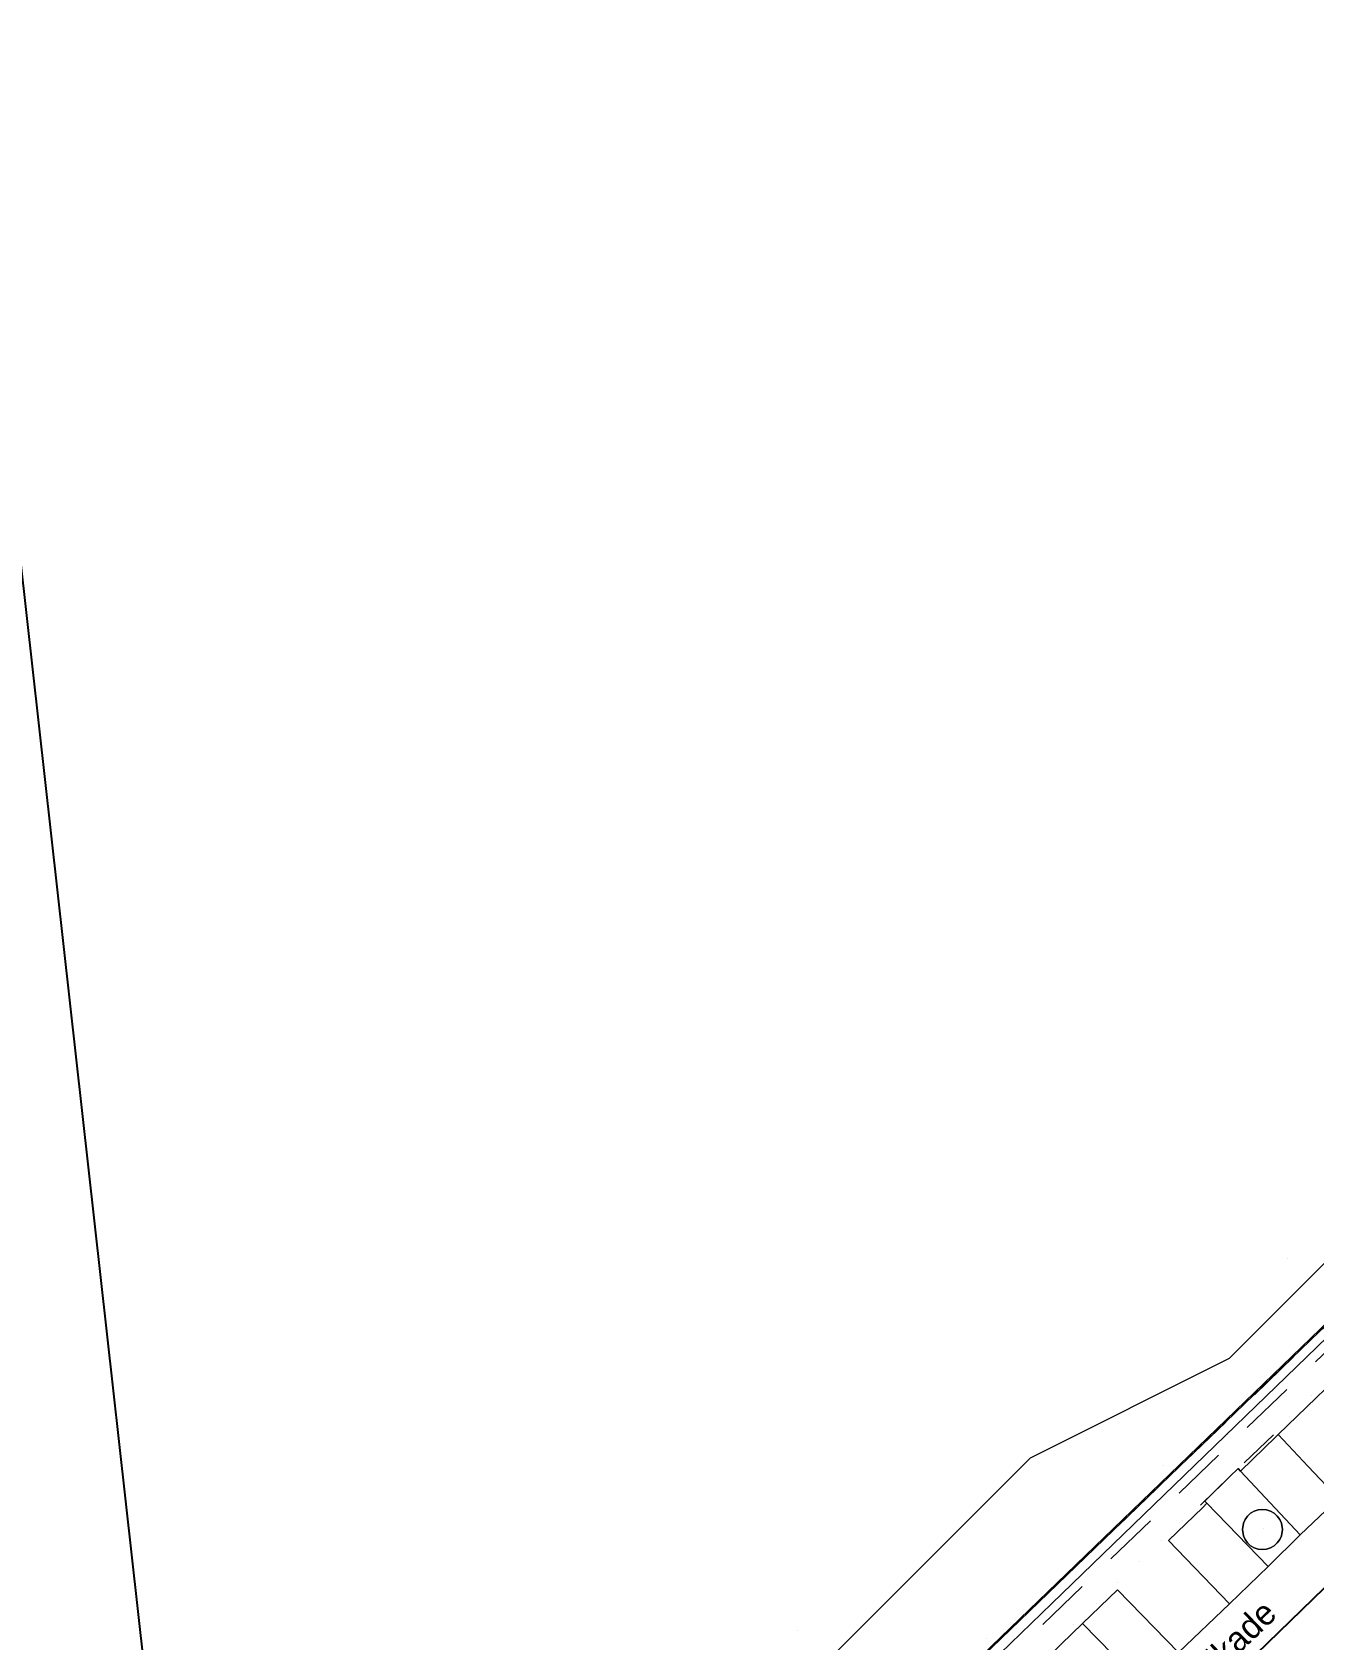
# Model space of a CAD drawing. Header units: metres. Extents: x 0 to 105485, y 0 to 425721.
# Drawn here: x 104727.4 to 104791.7, y 425423.4 to 425504 of the extents above; entities that cross this region are included whole.
import ezdxf
from ezdxf.enums import TextEntityAlignment as Align

# ---------------------------------------------------------------- set-up
doc = ezdxf.new("R2010")
doc.units = ezdxf.units.M
doc.header["$MEASUREMENT"] = 0
doc.linetypes.add('KG-PERCEEL-SO', pattern=[19, 5.5, -4, 5.5, -4])
for name, color, linetype, lineweight in [('B-XX-GK-KADEMUUR-G', 150, 'Continuous', 18), ('B-XX-GR-BOOM-G', 90, 'Continuous', 13), ('B-XX-IE-MEUBILAIR-G', 7, 'Continuous', 18), ('B-XX-IE-MEUBILAIR_WATERWEGMEUBILAIR-G', 150, 'Continuous', 18), ('B-XX-KG-GRENS_PERCEEL-G', 150, 'KG-PERCEEL-SO', 18), ('B-XX-OG-BEBOUWING_STRAATNAAM-T', 7, 'Continuous', 18), ('B-XX-OG-GRENS-G', 7, 'Continuous', 18), ('B-XX-OG-WATER-G', 130, 'Continuous', 18), ('B-XX-VH-ONVERHARD_ZAND-G', 210, 'Continuous', 18), ('B-XX-VH-OPENVERHARDING-G', 90, 'Continuous', 18), ('B-XX-VW-MARKERING-G', 7, 'Continuous', 18)]:
    doc.layers.add(name, color=color, linetype=linetype, lineweight=lineweight)
doc.layers.add('GIS-WEGVAKKEN', color=2, linetype='Continuous')

msp = doc.modelspace()

# ---------------------------------------------------------------- linework, layer by layer
at = {"layer": 'B-XX-GK-KADEMUUR-G', "ltscale": 0.5}
msp.add_lwpolyline([(104823.496, 425469.197), (104823.415, 425469.276), (104814.592, 425460.755), (104792.053, 425438.981), (104772.746, 425420.352), (104751.625, 425399.972), (104743.999, 425392.515), (104765.203, 425412.987), (104768.547, 425416.212), (104823.494, 425469.195)], close=True, dxfattribs=at)
msp.add_lwpolyline([(104775.993, 425422.702), (104778.601, 425425.223), (104792.419, 425438.578), (104792.469, 425438.592), (104801.586, 425447.363), (104802.659, 425448.395), (104803.407, 425447.638), (104803.98, 425448.207), (104803.241, 425448.982), (104807.214, 425452.809), (104813.467, 425458.832), (104814.076, 425458.22), (104814.669, 425458.735), (104814.067, 425459.411), (104819.711, 425464.861), (104823.691, 425468.705), (104826.295, 425465.984), (104826.31, 425466.274), (104823.494, 425469.195), (104768.547, 425416.212)], dxfattribs=at)
at = {"layer": 'B-XX-GR-BOOM-G', "color": 0, "true_color": 0x604a38}
msp.add_polyline3d([(104789.225, 425428.969, 2.151), (104789.225, 425428.969, 4.951)], dxfattribs=at)
at = {"layer": 'B-XX-IE-MEUBILAIR-G', "color": 0, "true_color": 0x604a38}
for points in [[(104791.626, 425435.63, 2.066), (104791.626, 425435.63, 5.066)], [(104790.516, 425434.58, 2.071), (104790.516, 425434.58, 5.071)], [(104787.418, 425433.716, 2.052), (104787.418, 425433.716, 3.552)], [(104785.122, 425431.497, 1.991), (104785.122, 425431.497, 3.491)], [(104785.151, 425429.401, 2.063), (104785.151, 425429.401, 5.063)], [(104784.103, 425428.352, 2.064), (104784.103, 425428.352, 5.064)], [(104783.001, 425427.331, 2.099), (104783.001, 425427.331, 5.099)], [(104781.912, 425426.273, 2.143), (104781.912, 425426.273, 5.143)], [(104778.601, 425425.223, 1.967), (104778.601, 425425.223, 3.467)], [(104780.83, 425425.221, 2.199), (104780.83, 425425.221, 5.199)], [(104779.696, 425424.167, 2.231), (104779.696, 425424.167, 5.231)]]:
    msp.add_polyline3d(points, dxfattribs=at)
at = {"layer": 'B-XX-IE-MEUBILAIR_WATERWEGMEUBILAIR-G', "color": 0, "true_color": 0x604a38}
for points in [[(104790.442, 425442.517, 0), (104790.442, 425442.517, 1.5)], [(104784.196, 425432.116, 1.906), (104784.196, 425432.116, 3.406)], [(104781.587, 425427.667, 2.068), (104781.587, 425427.667, 3.568)], [(104765.847, 425423.853, 0), (104765.847, 425423.853, 1.5)], [(104775.306, 425423.434, 1.919), (104775.306, 425423.434, 3.419)]]:
    msp.add_polyline3d(points, dxfattribs=at)
at = {"layer": 'B-XX-KG-GRENS_PERCEEL-G', "ltscale": 0.5, "flags": 128}
for points in [[(104734.038, 425382.952), (104738.178, 425386.895), (104775.655, 425423.078), (104792.152, 425438.957), (104823.494, 425469.195), (104849.432, 425494.245), (104856.043, 425500.643), (104856.917, 425499.939)], [(104733.628, 425381.358), (104856.917, 425499.939)]]:
    msp.add_lwpolyline(points, dxfattribs=at)
at = {"layer": 'B-XX-OG-GRENS-G'}
msp.add_polyline3d([(104792.5, 425442.5, 1.48), (104787.5, 425437.5, 1.324), (104777.5, 425432.5, 1.006), (104767.5, 425422.5, 2.145)], dxfattribs=at)
at = {"layer": 'B-XX-OG-WATER-G', "ltscale": 0.5}
msp.add_lwpolyline([(104772.746, 425420.352), (104792.053, 425438.981), (104814.592, 425460.755), (104823.415, 425469.276), (104824.895, 425470.706), (104835.788, 425481.226), (104856.002, 425500.736), (104893.347, 425534.738)], dxfattribs=at)
at = {"layer": 'B-XX-VH-ONVERHARD_ZAND-G', "ltscale": 0.5}
msp.add_lwpolyline([(104788.157, 425428.929), (104788.206, 425428.618), (104788.292, 425428.426), (104788.415, 425428.256), (104788.571, 425428.115), (104788.753, 425428.01), (104788.953, 425427.945), (104789.162, 425427.923), (104789.372, 425427.945), (104789.571, 425428.01), (104789.754, 425428.115), (104789.91, 425428.256), (104790.033, 425428.426), (104790.119, 425428.618), (104790.168, 425428.929), (104790.119, 425429.24), (104790.033, 425429.432), (104789.91, 425429.602), (104789.754, 425429.743), (104789.571, 425429.848), (104789.372, 425429.913), (104789.162, 425429.935), (104788.953, 425429.913), (104788.753, 425429.848), (104788.571, 425429.743), (104788.415, 425429.602), (104788.291, 425429.432), (104788.206, 425429.24)], close=True, dxfattribs=at)
at = {"layer": 'B-XX-VH-OPENVERHARDING-G', "ltscale": 0.5}
for points in [[(104792.419, 425438.578), (104778.601, 425425.223), (104775.993, 425422.702)], [(104779.061, 425423.177), (104780.136, 425424.215), (104781.885, 425425.904), (104784.953, 425422.752), (104787.517, 425425.197), (104784.45, 425428.38), (104786.168, 425430.038), (104786.378, 425430.241), (104786.268, 425430.354), (104787.529, 425431.582), (104787.941, 425431.984), (104788.056, 425431.861), (104789.828, 425433.571), (104789.954, 425433.693), (104791.861, 425435.534)], [(104792.978, 425430.485), (104791.062, 425428.655), (104789.457, 425427.078), (104787.517, 425425.197), (104784.953, 425422.752)]]:
    msp.add_lwpolyline(points, dxfattribs=at)
for points in [[(104797.12, 425434.478), (104796.972, 425434.403), (104796.692, 425434.392), (104796.45, 425434.533), (104794.1, 425437.007), (104793.989, 425437.189), (104793.976, 425437.468), (104794.116, 425437.711), (104791.861, 425435.534), (104789.954, 425433.693), (104789.828, 425433.571), (104788.056, 425431.861), (104791.062, 425428.655), (104792.978, 425430.485), (104794.886, 425432.324)], [(104788.056, 425431.861), (104787.941, 425431.984), (104787.529, 425431.582), (104786.268, 425430.354), (104786.378, 425430.241), (104789.457, 425427.078), (104791.062, 425428.655)], [(104786.378, 425430.241), (104786.168, 425430.038), (104784.45, 425428.38), (104787.517, 425425.197), (104789.457, 425427.078)], [(104788.157, 425428.929), (104788.206, 425429.24), (104788.291, 425429.432), (104788.415, 425429.602), (104788.571, 425429.743), (104788.753, 425429.848), (104788.953, 425429.913), (104789.162, 425429.935), (104789.372, 425429.913), (104789.571, 425429.848), (104789.754, 425429.743), (104789.91, 425429.602), (104790.033, 425429.432), (104790.119, 425429.24), (104790.168, 425428.929), (104790.119, 425428.618), (104790.033, 425428.426), (104789.91, 425428.256), (104789.754, 425428.115), (104789.571, 425428.01), (104789.372, 425427.945), (104789.162, 425427.923), (104788.953, 425427.945), (104788.753, 425428.01), (104788.571, 425428.115), (104788.415, 425428.256), (104788.292, 425428.426), (104788.206, 425428.618)], [(104784.953, 425422.752), (104781.885, 425425.904), (104780.136, 425424.215), (104779.061, 425423.177), (104778.388, 425422.528), (104776.611, 425420.812), (104779.718, 425417.691), (104781.466, 425419.366), (104783.21, 425421.057)]]:
    msp.add_lwpolyline(points, close=True, dxfattribs=at)
at = {"layer": 'B-XX-VW-MARKERING-G', "color": 0, "ltscale": 0.5, "true_color": 0x808080}
for points in [[(104789.726, 425433.677, 2.074), (104788.24, 425432.276, 2.075)], [(104792.978, 425430.485, 2.186), (104791.466, 425432.089, 2.13), (104789.954, 425433.693, 2.081)], [(104787.529, 425431.582, 2.078), (104786.059, 425430.151, 2.066)], [(104783.21, 425421.057, 2.326), (104781.673, 425422.636, 2.261), (104780.136, 425424.215, 2.228)]]:
    msp.add_polyline3d(points, dxfattribs=at)
at = {"layer": 'GIS-WEGVAKKEN'}
for points in [[(104731.606, 425393.147), (104735.21, 425402.68), (104720.91, 425530.46), (104718.445, 425556.015)], [(104774.049, 425408.316), (104849.84, 425481.86), (104850.6, 425482.54), (104851.752, 425481.799)]]:
    msp.add_lwpolyline(points, dxfattribs=at)

# ---------------------------------------------------------------- texts
at = {"layer": 'B-XX-OG-BEBOUWING_STRAATNAAM-T'}
msp.add_text('Hooikade', height=1.25, rotation=43.8, dxfattribs=at).set_placement((104786.989, 425422.598), align=Align.MIDDLE_CENTER)

doc.saveas('drawing.dxf')
